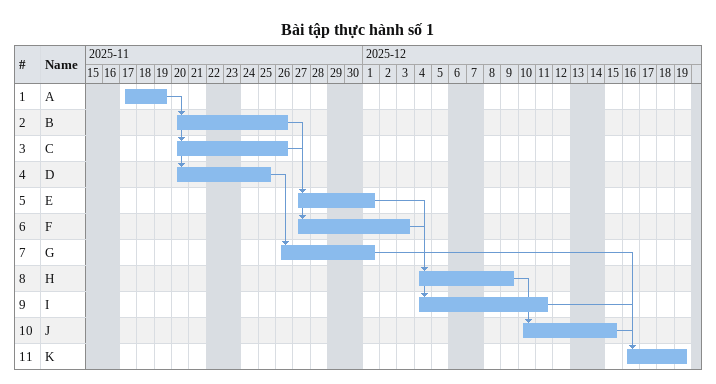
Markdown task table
Bài tập thực hành số 1

| ID | Task | Start | Finish | Predecessors |
|---|---|---|---|---|
| 1 | A | 2025-11-17 | 2025-11-19 |  |
| 2 | B | 2025-11-20 | 2025-11-26 | 1 |
| 3 | C | 2025-11-20 | 2025-11-26 | 1 |
| 4 | D | 2025-11-20 | 2025-11-25 | 1 |
| 5 | E | 2025-11-27 | 2025-12-01 | 2 |
| 6 | F | 2025-11-27 | 2025-12-03 | 3 |
| 7 | G | 2025-11-26 | 2025-12-01 | 4 |
| 8 | H | 2025-12-04 | 2025-12-09 | 5, 6 |
| 9 | I | 2025-12-04 | 2025-12-11 | 6 |
| 10 | J | 2025-12-10 | 2025-12-15 | 8 |
| 11 | K | 2025-12-16 | 2025-12-19 | 7, 9, 10 |
